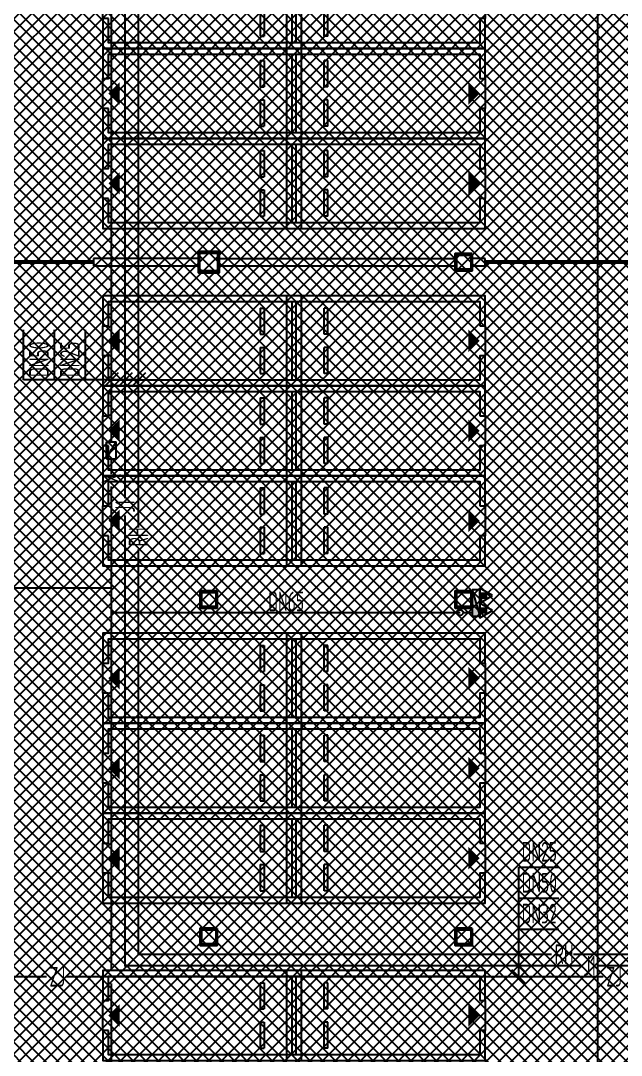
# Model space of a CAD drawing. Extents: x -2120532 to 1934524, y -1331911 to 424203.
# Drawn here: x -50223 to -34207, y -349422 to -321820 of the extents above; entities that cross this region are included whole.
import ezdxf

# ---------------------------------------------------------------- set-up
doc = ezdxf.new("R2010")
doc.units = 0
doc.header["$LTSCALE"] = 10
doc.linetypes.add('__DASH', pattern=[0.35, 0.25, -0.1])
doc.linetypes.add('DASH', pattern=[0.35, 0.25, -0.1])
for name, color, linetype in [('00-停车位', 67, 'Continuous'), ('A-COLUMN', 8, 'Continuous'), ('A-WALL', 2, 'Continuous'), ('DOOR_FIRE', 8, 'Continuous'), ('W-DIM_中水', 3, 'Continuous'), ('W-DIM_直饮', 3, 'Continuous'), ('W-EQUIP_消火栓', 7, 'Continuous'), ('W-EQUIP_灭火器', 7, 'Continuous'), ('W-PIPE-中水', 122, 'Continuous'), ('W-PIPE-消防', 1, 'Continuous'), ('W-PIPE-直饮', 62, 'Continuous'), ('W-PIPE-给水', 3, 'Continuous'), ('W-TEXT_中水', 7, 'Continuous'), ('W-TEXT_消防', 7, 'Continuous'), ('W-TEXT_给水', 7, 'Continuous'), ('W-VALVE_消防', 7, 'Continuous'), ('W-VPIPE-消防', 1, 'Continuous'), ('画水辅助', 6, 'Continuous'), ('车行线', 4, 'Continuous')]:
    doc.layers.add(name, color=color, linetype=linetype)
doc.layers.add('钢柱', color=51, linetype='Continuous', lineweight=35)
doc.styles.add('8B2_02', font='tssdeng.shx', dxfattribs={"width": 0.6, "bigfont": 'TSSDCHN.shx'})
doc.styles.get("Standard").update_dxf_attribs({"font": 'TSSDENG.shx', "width": 0.7, "bigfont": 'TSSDCHN.shx'})

# ---------------------------------------------------------------- blocks, each defined once
blk = doc.blocks.new('车位2400x5300')
at = {"layer": '00-停车位', "color": 251}
for p, q in [((-875, -1000), (-175, -1000)), ((-875, -1100), (-875, -1000)), ((-875, -1100), (-175, -1100)), ((-175, -1100), (-175, -1000)), ((175, -1000), (875, -1000)), ((175, -1100), (175, -1000)), ((175, -1100), (875, -1100)), ((875, -1100), (875, -1000)), ((400, -5300), (-400, -5300))]:
    blk.add_line(p, q, dxfattribs=at)
blk.add_lwpolyline([(400, -5150), (400, -5300), (1200, -5300), (1200, 0), (-1200, 0), (-1200, -5300), (-400, -5300), (-400, -5150), (-1050, -5150), (-1050, -150), (1050, -150), (1050, -5150), (400, -5150)], dxfattribs=at)
blk.add_lwpolyline([(0, -5150, 0, 600, 0), (0, -4850, 600, 600, 0)], format="xyseb", dxfattribs=at)
blk = doc.blocks.new('$DorLib2D$00000213')
at = {"color": 0, "linetype": 'DASH', "const_width": 0.02}
blk.add_lwpolyline([(0.5, 0), (-0.5, 0)], dxfattribs=at)
blk = doc.blocks.new('$TwtSys$00000434')
for p, q in [((-0.5, 0.5), (-0.5, -0.5)), ((-0.5, -0.5), (0.5, 0.5)), ((0.5, 0.5), (-0.5, 0.5)), ((0.5, -0.5), (0.5, 0.5)), ((-0.5, -0.5), (0.5, -0.5))]:
    blk.add_line(p, q)
blk.add_solid([(0.5, -0.5), (0.5, 0.5), (-0.5, -0.5)])
blk = doc.blocks.new('$VALVE$00000316')
for p, q in [((-125, 72), (125, -72)), ((-125, 72), (-125, -72)), ((-125, 72), (125, 72)), ((125, 72), (125, -72)), ((-125, -72), (125, -72))]:
    blk.add_line(p, q)
at = {"const_width": 21.1}
blk.add_lwpolyline([(-11, 0, 1), (11, 0, 1)], format="xyb", close=True, dxfattribs=at)
for p in [(-125, 0), (125, 0)]:
    blk.add_point(p)
at = {"color": 7, "flags": 9}
for tag in ['XSIZE', 'YSIZE']:
    blk.add_attdef(tag, (0, 0), '', height=0.5, dxfattribs=at)
blk = doc.blocks.new('$TwtSys$00000546')
h = blk.add_hatch()
h.set_pattern_fill('ANSI31', color=256, scale=200, style=0)
h.set_pattern_definition([(45, (-38543.802, -6670.83), (-17.67767, 17.67767), [])])
h.paths.add_polyline_path([(-65, 174), (65, 174), (65, 44), (-65, 44)])
for points in [[(0, 344), (-198, 0), (198, 0)], [(-65, 174), (65, 174), (65, 44), (-65, 44)]]:
    blk.add_lwpolyline(points, close=True)
blk = doc.blocks.new('A$C1C3C0163')
h = blk.add_hatch()
h.set_pattern_fill('ANSI37', color=8, scale=150)
h.set_pattern_definition([(45, (-601697.23, -233886.27), (-168.3798, 168.3798), []), (135, (-601697.23, -233886.27), (-168.3798, -168.3798), [])])
h.paths.add_polyline_path([(-80300, 5300), (-80300, -9000), (-62000, -9000), (-62000, -64625), (-76750, -64625), (-76750, -62675), (-73875, -62675), (-73775, -57275), (-100380, -57275), (-100572, -124002), (-71150, -123999), (-71150, -126437), (-63509, -133383), (-65550, -135650), (-61611, -139196), (-83885, -163934), (-83885, -174096), (-119589, -213750), (-196450, -213750), (-196450, -207800), (-209700, -193450), (-209700, -169150), (-201700, -169149), (-201700, 5300), (-192675, 5300)])

msp = doc.modelspace()

# ---------------------------------------------------------------- hatches: boundary and pattern name
at = {"layer": 'W-PIPE-给水'}
for points in [[(-47439.3, -347031.3), (-47465.5, -347031.3), (-47465.5, -347057.5)], [(-47439.3, -347031.3), (-47439.3, -347057.5), (-47465.5, -347057.5)]]:
    msp.add_hatch(color=256, dxfattribs=at).paths.add_polyline_path(points)

# ---------------------------------------------------------------- linework, layer by layer
at = {"layer": 'A-COLUMN', "color": 8}
for p, q in [((-44933.6, -327985.4), (-45483.6, -327985.4)), ((-45483.6, -327985.4), (-45483.6, -328535.4)), ((-44933.6, -328535.4), (-44933.6, -327985.4)), ((-38183.6, -328035.4), (-38633.6, -328035.4)), ((-38633.6, -328035.4), (-38633.6, -328485.4)), ((-38183.6, -328485.4), (-38183.6, -328035.4)), ((-45483.6, -328535.4), (-44933.6, -328535.4)), ((-38633.6, -328485.4), (-38183.6, -328485.4)), ((-44983.6, -337035.4), (-45433.6, -337035.4)), ((-45433.6, -337035.4), (-45433.6, -337485.4)), ((-44983.6, -337485.4), (-44983.6, -337035.4)), ((-38183.6, -337035.4), (-38633.6, -337035.4)), ((-38633.6, -337035.4), (-38633.6, -337485.4)), ((-38183.6, -337485.4), (-38183.6, -337035.4)), ((-45433.6, -337485.4), (-44983.6, -337485.4)), ((-38633.6, -337485.4), (-38183.6, -337485.4)), ((-44983.6, -346035.4), (-45433.6, -346035.4)), ((-45433.6, -346035.4), (-45433.6, -346485.4)), ((-44983.6, -346485.4), (-44983.6, -346035.4)), ((-38183.6, -346035.4), (-38633.6, -346035.4)), ((-38633.6, -346035.4), (-38633.6, -346485.4)), ((-38183.6, -346485.4), (-38183.6, -346035.4)), ((-45433.6, -346485.4), (-44983.6, -346485.4)), ((-38633.6, -346485.4), (-38183.6, -346485.4))]:
    msp.add_line(p, q, dxfattribs=at)
at = {"layer": 'A-WALL', "color": 8}
for p, q in [((-45483.6, -328160.4), (-48283.6, -328160.4)), ((-48283.6, -328160.4), (-48283.6, -328360.4)), ((-44933.6, -328160.4), (-38633.6, -328160.4)), ((-37833.6, -328160.4), (-38183.6, -328160.4)), ((-37833.6, -328360.4), (-37833.6, -328160.4)), ((-48283.6, -328360.4), (-45483.6, -328360.4)), ((-44933.6, -328360.4), (-38633.6, -328360.4)), ((-38183.6, -328360.4), (-37833.6, -328360.4))]:
    msp.add_line(p, q, dxfattribs=at)
at = {"layer": 'W-DIM_中水'}
for p, q in [((-36939.4, -346054.4), (-36939.4, -344404.4)), ((-36939.4, -344404.4), (-35869.4, -344404.4)), ((-36939.4, -345229.4), (-35869.4, -345229.4)), ((-36939.4, -347400.4), (-36939.4, -346054.4)), ((-36939.4, -346054.4), (-35869.4, -346054.4)), ((-36753.8, -346910.4), (-37125.1, -346539.1)), ((-37125.1, -346845.7), (-36753.8, -347216.9)), ((-36753.8, -347511), (-37125.1, -347139.8))]:
    msp.add_line(p, q, dxfattribs=at)
at = {"layer": 'W-DIM_直饮'}
for p, q in [((-50147.8, -331398.6), (-50147.8, -330070)), ((-49322.8, -331398.6), (-49322.8, -330070)), ((-48497.8, -331398.6), (-48497.8, -330070)), ((-47623, -331213), (-47994.2, -331584.2)), ((-47253.6, -331213), (-47624.9, -331584.2)), ((-46897, -331213), (-47268.3, -331584.2)), ((-48497.8, -331398.6), (-50147.8, -331398.6)), ((-47007.6, -331398.6), (-48497.8, -331398.6))]:
    msp.add_line(p, q, dxfattribs=at)
at = {"layer": 'W-PIPE-中水', "ltscale": 1.5, "const_width": 52.5}
for points in [[(-49529.7, -347325.4), (-54959.8, -347325.4)], [(-34682.1, -347325.4), (-49016.3, -347325.4)]]:
    msp.add_lwpolyline(points, dxfattribs=at)
at = {"layer": 'W-PIPE-消防', "ltscale": 1.5, "const_width": 52.5}
for points in [[(-47808.6, -321210.6), (-47808.6, -333057.6)], [(-47808.6, -333507), (-47808.6, -333924)], [(-47808.6, -334243.6), (-47808.6, -336952.8)], [(-54253.4, -336952.8), (-47808.6, -336952.8)], [(-47808.6, -336952.8), (-47808.6, -337612.3)], [(-38499.9, -337612.3), (-47808.6, -337612.3)], [(-47808.6, -337612.3), (-47808.6, -347149.1)], [(-38424.9, -337612.3), (-38155.7, -337612.3)], [(-47808.6, -347501.6), (-47808.6, -355690.9)]]:
    msp.add_lwpolyline(points, dxfattribs=at)
at = {"layer": 'W-PIPE-直饮', "ltscale": 1.5, "const_width": 52.5}
for points in [[(-47082.6, -320655.2), (-47082.6, -335347)], [(-47082.6, -335921), (-47082.6, -346724.7)], [(-36061, -346724.7), (-47082.6, -346724.7)], [(-25470.2, -346724.7), (-35487, -346724.7)]]:
    msp.add_lwpolyline(points, dxfattribs=at)
at = {"layer": 'W-PIPE-给水', "ltscale": 1.5, "const_width": 52.5}
for points in [[(-47439.3, -321034.3), (-47439.3, -334564.6)], [(-47439.3, -335017.5), (-47439.3, -347031.3)], [(-47439.3, -347031.3), (-35288.3, -347031.3)], [(-34835.4, -347031.3), (-28283.6, -347031.3)]]:
    msp.add_lwpolyline(points, dxfattribs=at)
at = {"layer": 'W-VPIPE-消防'}
msp.add_circle((-38499.9, -337612.3), 75, dxfattribs=at)
at = {"layer": '车行线', "color": 8, "linetype": '__DASH', "ltscale": 1.5}
msp.add_lwpolyline([(-34833.6, -370022.9), (-34833.6, -299760.4)], dxfattribs=at)
at = {"layer": '钢柱', "color": 8, "lineweight": 35}
for points in [[(-44933.6, -327985.4), (-45483.6, -327985.4), (-45483.6, -328535.4), (-44933.6, -328535.4)], [(-44963.6, -328505.4), (-45453.6, -328505.4), (-45453.6, -328015.4), (-44963.6, -328015.4)], [(-38183.6, -328035.4), (-38633.6, -328035.4), (-38633.6, -328485.4), (-38183.6, -328485.4)], [(-38213.6, -328455.4), (-38603.6, -328455.4), (-38603.6, -328065.4), (-38213.6, -328065.4)], [(-44983.6, -337035.4), (-45433.6, -337035.4), (-45433.6, -337485.4), (-44983.6, -337485.4)], [(-45013.6, -337455.4), (-45403.6, -337455.4), (-45403.6, -337065.4), (-45013.6, -337065.4)], [(-38183.6, -337035.4), (-38633.6, -337035.4), (-38633.6, -337485.4), (-38183.6, -337485.4)], [(-38213.6, -337455.4), (-38603.6, -337455.4), (-38603.6, -337065.4), (-38213.6, -337065.4)], [(-44983.6, -346035.4), (-45433.6, -346035.4), (-45433.6, -346485.4), (-44983.6, -346485.4)], [(-45013.6, -346455.4), (-45403.6, -346455.4), (-45403.6, -346065.4), (-45013.6, -346065.4)], [(-38183.6, -346035.4), (-38633.6, -346035.4), (-38633.6, -346485.4), (-38183.6, -346485.4)], [(-38213.6, -346455.4), (-38603.6, -346455.4), (-38603.6, -346065.4), (-38213.6, -346065.4)]]:
    msp.add_lwpolyline(points, close=True, dxfattribs=at)

# ---------------------------------------------------------------- block references
at = {"layer": '00-停车位', "color": 8}
for p, rotation in [((-42733.6, -321360.4), 270), ((-43133.6, -321360.4), 90), ((-42733.6, -323760.4), 270), ((-43133.6, -323760.4), 90), ((-42733.6, -326160.4), 270), ((-43133.6, -326160.4), 90), ((-42733.6, -330360.4), 270), ((-43133.6, -330360.4), 90), ((-42733.6, -332760.4), 270), ((-43133.6, -332760.4), 90), ((-42733.6, -335160.4), 270), ((-43133.6, -335160.4), 90), ((-42733.6, -339360.4), 270), ((-43133.6, -339360.4), 90), ((-42733.6, -341760.4), 270), ((-43133.6, -341760.4), 90), ((-42733.6, -344160.4), 270), ((-43133.6, -344160.4), 90), ((-42733.6, -348360.4), 270), ((-43133.6, -348360.4), 90)]:
    msp.add_blockref('车位2400x5300', p, dxfattribs=dict(at, rotation=rotation))
at = {"layer": 'DOOR_FIRE', "color": 8, "xscale": 5500, "yscale": -5500, "zscale": 200}
for p in [(-51033.6, -328260.4), (-35083.6, -328260.4)]:
    msp.add_blockref('$DorLib2D$00000213', p, dxfattribs=at)
at = {"layer": 'W-EQUIP_消火栓', "xscale": 700, "yscale": 200, "zscale": 700, "rotation": 270.0000000000076}
msp.add_blockref('$TwtSys$00000434', (-38083.6, -337355.9), dxfattribs=at)
at = {"layer": 'W-EQUIP_灭火器', "rotation": 270.0000000000076}
for p in [(-37983.6, -337157.5), (-37983.6, -337554.3)]:
    msp.add_blockref('$TwtSys$00000546', p, dxfattribs=at)
at = {"layer": 'W-VALVE_消防', "xscale": -1.8, "yscale": -1.8, "zscale": 1.8, "rotation": 270}
msp.add_blockref('$VALVE$00000316', (-47808.6, -333282.3), dxfattribs=at)
at = {"layer": '画水辅助'}
msp.add_blockref('A$C1C3C0163', (106241.4, -167810.4), dxfattribs=at)

# ---------------------------------------------------------------- texts
at = {"layer": 'W-DIM_中水', "color": 7, "style": '8B2_02', "width": 0.6}
for s, p in [('DN25', (-36864.4, -344254.4)), ('DN50', (-36864.4, -345079.4)), ('DN32', (-36864.4, -345904.4))]:
    msp.add_text(s, height=525, rotation=360, dxfattribs=at).set_placement(p)
at = {"layer": 'W-DIM_直饮', "color": 7, "style": '8B2_02', "width": 0.6}
for s, p in [('DN50', (-49472.8, -331323.6)), ('DN25', (-48647.8, -331323.6))]:
    msp.add_text(s, height=525, rotation=90, dxfattribs=at).set_placement(p)
at = {"layer": 'W-TEXT_中水', "style": '8B2_02', "width": 0.6}
for p in [(-49454.7, -347587.9), (-34607.1, -347587.9)]:
    msp.add_text('ZJ', height=525, dxfattribs=at).set_placement(p)
at = {"layer": 'W-TEXT_消防', "style": '8B2_02', "width": 0.6}
msp.add_text('X', height=525, rotation=90, dxfattribs=at).set_placement((-47546.1, -334168.6))
msp.add_text('DN65', height=525, dxfattribs=at).set_placement((-43620.7, -337574.8))
at = {"layer": 'W-TEXT_给水', "style": '8B2_02', "width": 0.6}
for s, p in [('J1', (-47176.8, -334942.5)), ('RH', (-46820.1, -335846))]:
    msp.add_text(s, height=525, rotation=90, dxfattribs=at).set_placement(p)
for s, p in [('RH', (-35986, -346987.2)), ('J1', (-35213.3, -347293.8))]:
    msp.add_text(s, height=525, dxfattribs=at).set_placement(p)

doc.saveas('drawing.dxf')
